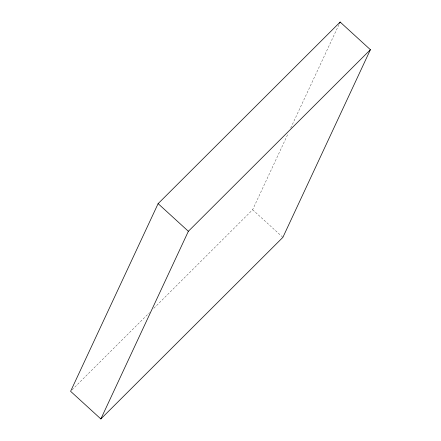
<?xml version="1.0" encoding="UTF-8"?>
<svg xmlns="http://www.w3.org/2000/svg" width="441" height="441" viewBox="0 0 441 441"><rect width="100%" height="100%" fill="white"/><g stroke="black" fill="none" stroke-linecap="round" stroke-linejoin="round"><path stroke-width="0.33" stroke-dasharray="2.21 1.65" d="M153.832 308.281L252.632 209.718L288.1 133.651M290.718 128.039L338.98 24.542M72.065 389.855L149.449 312.652M252.632 209.718L282.885 237.352"/><path stroke-width="0.66" d="M158.115 203.648L70.604 391.31L100.857 418.95L282.885 237.352L370.396 49.69L340.143 22.05L158.115 203.648L188.368 231.282L100.857 418.95M339.564 23.296L340.143 22.05M188.368 231.282L370.396 49.69"/></g></svg>
